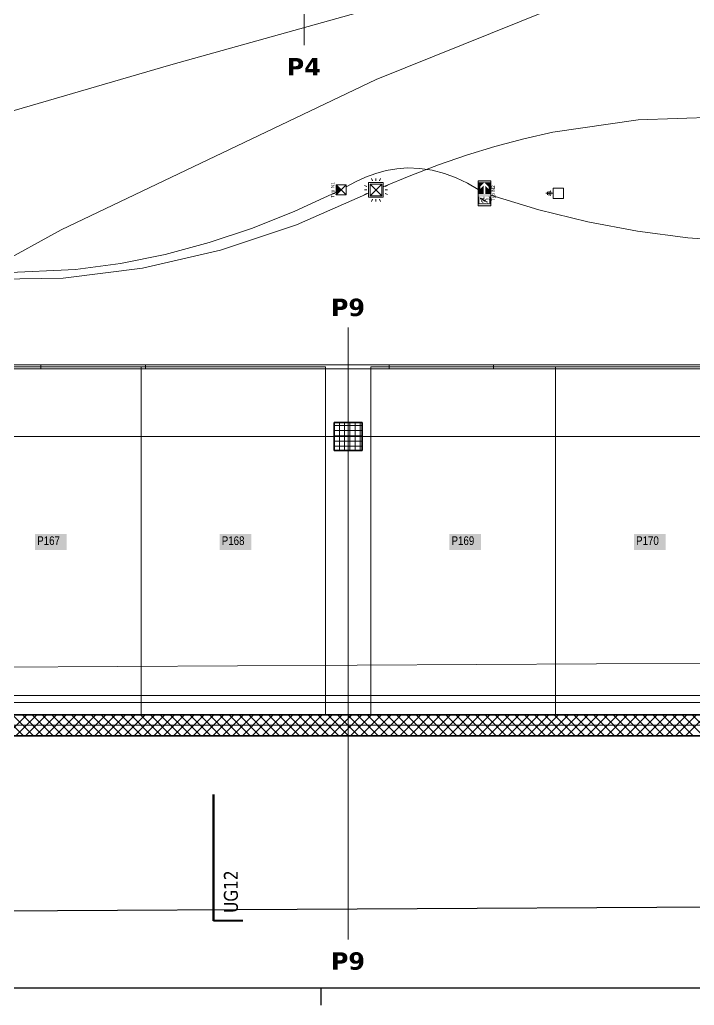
# Model space of a CAD drawing. Extents: x -1132 to 613, y -179 to 712.
# Drawn here: x -733.9 to -540.2, y -179.5 to 103.7 of the extents above; entities that cross this region are included whole.
import ezdxf
from ezdxf.lldxf.tags import DXFTag

# ---------------------------------------------------------------- set-up
doc = ezdxf.new("R2010")
doc.units = 0
doc.layers.get('0').update_dxf_attribs({"lineweight": 13})
for name, color, linetype, lineweight, true_color in [('A-DETL-____-OTLN', 5, 'Continuous', 9, 0x0000ff), ('C-PROP-LINE-OTLN', 7, '_Grundgrenze_', 25, 0x800000), ('EL01_WAN_BUS-KNX', 7, 'Continuous', 13, 0xcc0099), ('EL01_WAN_Feuwehrfunktantenne', 7, 'Continuous', 13, 0x993300), ('EL01_WAN_Leitung_BUS-KNX', 4, 'Continuous', 13, 0x00ffff), ('EL01_WAN_Leitung_HLKS', 5, 'Continuous', 13, 0x0000ff), ('EL01_WAN_Leitung_Notbeleuchtung', 7, 'Continuous', 13, 0x009900), ('EL01_WAN_Leuchten', 7, 'Continuous', 13, 0x0080ff), ('EL01_WAN_Notbeleuchtungen', 7, 'Continuous', 13, 0x009900), ('EL01_WAN_Notbeleuchtungentyp', 7, 'Continuous', 13, 0x009900), ('G-____-____-SYMB', 7, 'Strichpunkt - Weit', 5, 0x008080), ('S-GRID-____-IDEN', 7, 'Continuous', 9, 0x5555aa)]:
    doc.layers.add(name, color=color, linetype=linetype, lineweight=lineweight, true_color=true_color)
for name, color, linetype, lineweight in [('A-FLOR-____-OTLN', 7, 'Continuous', 9), ('A-WALL-____-MCUT', 7, 'Continuous', 35), ('A-WALL-____-PATT', 7, 'Continuous', 35), ('C-PRKG-____-IDEN', 7, 'Continuous', 5), ('C-PRKG-____-OTLN', 7, 'Continuous', 9), ('S-COLS-____-MCUT', 7, 'Continuous', 35), ('S-COLS-____-OTLN', 7, 'Continuous', 9), ('S-GRID-____-OTLN', 7, 'Continuous', 5)]:
    doc.layers.add(name, color=color, linetype=linetype, lineweight=lineweight)
doc.styles.get("Standard").update_dxf_attribs({"font": 'arial.ttf'})
tags = doc.linetypes.add('_Grundgrenze_', pattern=[0.45, 0.2, -0.05, 0.05, -0.05, 0.05, -0.05]).pattern_tags.tags
tags[14:15] = [DXFTag(74, 4), DXFTag(75, 0), DXFTag(340, '0'), DXFTag(46, 1.0), DXFTag(50, 0.0), DXFTag(44, 0.0), DXFTag(45, 0.0)]
tags[12:13] = [DXFTag(74, 4), DXFTag(75, 0), DXFTag(340, '0'), DXFTag(46, 1.0), DXFTag(50, 0.0), DXFTag(44, 0.0), DXFTag(45, 0.0)]
tags[10:11] = [DXFTag(74, 4), DXFTag(75, 0), DXFTag(340, '0'), DXFTag(46, 1.0), DXFTag(50, 0.0), DXFTag(44, 0.0), DXFTag(45, 0.0)]
tags[8:9] = [DXFTag(74, 4), DXFTag(75, 0), DXFTag(340, '0'), DXFTag(46, 1.0), DXFTag(50, 0.0), DXFTag(44, 0.0), DXFTag(45, 0.0)]
tags[6:7] = [DXFTag(74, 4), DXFTag(75, 0), DXFTag(340, '0'), DXFTag(46, 1.0), DXFTag(50, 0.0), DXFTag(44, 0.0), DXFTag(45, 0.0)]
tags[4:5] = [DXFTag(74, 4), DXFTag(75, 0), DXFTag(340, '0'), DXFTag(46, 1.0), DXFTag(50, 0.0), DXFTag(44, 0.0), DXFTag(45, 0.0)]
tags = doc.linetypes.add('_Rasterlinie_', pattern=[0.375, 0.2, -0.05, 0.075, -0.05]).pattern_tags.tags
tags[10:11] = [DXFTag(74, 4), DXFTag(75, 0), DXFTag(340, '0'), DXFTag(46, 1.0), DXFTag(50, 0.0), DXFTag(44, 0.0), DXFTag(45, 0.0)]
tags[8:9] = [DXFTag(74, 4), DXFTag(75, 0), DXFTag(340, '0'), DXFTag(46, 1.0), DXFTag(50, 0.0), DXFTag(44, 0.0), DXFTag(45, 0.0)]
tags[6:7] = [DXFTag(74, 4), DXFTag(75, 0), DXFTag(340, '0'), DXFTag(46, 1.0), DXFTag(50, 0.0), DXFTag(44, 0.0), DXFTag(45, 0.0)]
tags[4:5] = [DXFTag(74, 4), DXFTag(75, 0), DXFTag(340, '0'), DXFTag(46, 1.0), DXFTag(50, 0.0), DXFTag(44, 0.0), DXFTag(45, 0.0)]
tags = doc.linetypes.add('_Schnittlinie_', pattern=[0.3, 0.15, -0.05, 0.05, -0.05]).pattern_tags.tags
tags[10:11] = [DXFTag(74, 4), DXFTag(75, 0), DXFTag(340, '0'), DXFTag(46, 1.0), DXFTag(50, 0.0), DXFTag(44, 0.0), DXFTag(45, 0.0)]
tags[8:9] = [DXFTag(74, 4), DXFTag(75, 0), DXFTag(340, '0'), DXFTag(46, 1.0), DXFTag(50, 0.0), DXFTag(44, 0.0), DXFTag(45, 0.0)]
tags[6:7] = [DXFTag(74, 4), DXFTag(75, 0), DXFTag(340, '0'), DXFTag(46, 1.0), DXFTag(50, 0.0), DXFTag(44, 0.0), DXFTag(45, 0.0)]
tags[4:5] = [DXFTag(74, 4), DXFTag(75, 0), DXFTag(340, '0'), DXFTag(46, 1.0), DXFTag(50, 0.0), DXFTag(44, 0.0), DXFTag(45, 0.0)]
tags = doc.linetypes.add('_Strichliert - Fein_', pattern=[0.15, 0.1, -0.05]).pattern_tags.tags
tags[6:7] = [DXFTag(74, 4), DXFTag(75, 0), DXFTag(340, '0'), DXFTag(46, 1.0), DXFTag(50, 0.0), DXFTag(44, 0.0), DXFTag(45, 0.0)]
tags[4:5] = [DXFTag(74, 4), DXFTag(75, 0), DXFTag(340, '0'), DXFTag(46, 1.0), DXFTag(50, 0.0), DXFTag(44, 0.0), DXFTag(45, 0.0)]
tags = doc.linetypes.add('Gestrichelt', pattern=[0.1, 0.05, -0.05]).pattern_tags.tags
tags[6:7] = [DXFTag(74, 4), DXFTag(75, 0), DXFTag(340, '0'), DXFTag(46, 1.0), DXFTag(50, 0.0), DXFTag(44, 0.0), DXFTag(45, 0.0)]
tags[4:5] = [DXFTag(74, 4), DXFTag(75, 0), DXFTag(340, '0'), DXFTag(46, 1.0), DXFTag(50, 0.0), DXFTag(44, 0.0), DXFTag(45, 0.0)]
tags = doc.linetypes.add('Strichpunkt - Weit', pattern=[0.5, 0.2, -0.15, 0, -0.15]).pattern_tags.tags
tags[10:11] = [DXFTag(74, 4), DXFTag(75, 0), DXFTag(340, '0'), DXFTag(46, 1.0), DXFTag(50, 0.0), DXFTag(44, 0.0), DXFTag(45, 0.0)]
tags[8:9] = [DXFTag(74, 4), DXFTag(75, 0), DXFTag(340, '0'), DXFTag(46, 1.0), DXFTag(50, 0.0), DXFTag(44, 0.0), DXFTag(45, 0.0)]
tags[6:7] = [DXFTag(74, 4), DXFTag(75, 0), DXFTag(340, '0'), DXFTag(46, 1.0), DXFTag(50, 0.0), DXFTag(44, 0.0), DXFTag(45, 0.0)]
tags[4:5] = [DXFTag(74, 4), DXFTag(75, 0), DXFTag(340, '0'), DXFTag(46, 1.0), DXFTag(50, 0.0), DXFTag(44, 0.0), DXFTag(45, 0.0)]

# ---------------------------------------------------------------- blocks, each defined once
blk = doc.blocks.new('Referenz-A0UJ359BXE', base_point=(-1140.16, -173.77))
at = {"layer": 'A-DETL-____-OTLN', "color": 0, "linetype": '_Strichliert - Fein_', "ltscale": 0.13}
blk.add_line((-994.71, -83.8), (174.71, -77.24), dxfattribs=at)
at = {"layer": 'A-DETL-____-OTLN', "color": 0, "linetype": 'Gestrichelt', "ltscale": 0.13}
blk.add_line((166.91, -90.44), (-883.29, -90.44), dxfattribs=at)
at = {"layer": 'A-FLOR-____-OTLN', "color": 0, "linetype": 'Continuous', "ltscale": 0.13}
blk.add_line((-883.29, -92.45), (54.91, -92.45), dxfattribs=at)
at = {"layer": 'A-WALL-____-MCUT', "color": 0, "linetype": 'Continuous', "ltscale": 0.35}
for p, q in [((166.91, -96.04), (-883.29, -96.04)), ((-1028.29, -102.04), (174.71, -102.04))]:
    blk.add_line(p, q, dxfattribs=at)
at = {"layer": 'A-WALL-____-PATT', "color": 0, "linetype": 'Continuous', "lineweight": 9, "ltscale": 0.13}
for p, q in [((-732.83, -102.04), (-738.83, -96.04)), ((-737.89, -102.04), (-731.89, -96.04)), ((-730, -102.04), (-736, -96.04)), ((-735.06, -102.04), (-729.06, -96.04)), ((-727.18, -102.04), (-733.18, -96.04)), ((-732.24, -102.04), (-726.24, -96.04)), ((-724.35, -102.04), (-730.35, -96.04)), ((-729.41, -102.04), (-723.41, -96.04)), ((-721.52, -102.04), (-727.52, -96.04)), ((-726.58, -102.04), (-720.58, -96.04)), ((-718.69, -102.04), (-724.69, -96.04)), ((-723.75, -102.04), (-717.75, -96.04)), ((-715.86, -102.04), (-721.86, -96.04)), ((-720.92, -102.04), (-714.92, -96.04)), ((-713.03, -102.04), (-719.03, -96.04)), ((-718.09, -102.04), (-712.09, -96.04)), ((-710.21, -102.04), (-716.21, -96.04)), ((-715.26, -102.04), (-709.26, -96.04)), ((-707.38, -102.04), (-713.38, -96.04)), ((-712.44, -102.04), (-706.44, -96.04)), ((-704.55, -102.04), (-710.55, -96.04)), ((-709.61, -102.04), (-703.61, -96.04)), ((-701.72, -102.04), (-707.72, -96.04)), ((-706.78, -102.04), (-700.78, -96.04)), ((-698.89, -102.04), (-704.89, -96.04)), ((-703.95, -102.04), (-697.95, -96.04)), ((-696.06, -102.04), (-702.06, -96.04)), ((-701.12, -102.04), (-695.12, -96.04)), ((-693.23, -102.04), (-699.23, -96.04)), ((-698.29, -102.04), (-692.29, -96.04)), ((-690.41, -102.04), (-696.41, -96.04)), ((-695.47, -102.04), (-689.47, -96.04)), ((-687.58, -102.04), (-693.58, -96.04)), ((-692.64, -102.04), (-686.64, -96.04)), ((-684.75, -102.04), (-690.75, -96.04)), ((-689.81, -102.04), (-683.81, -96.04)), ((-681.92, -102.04), (-687.92, -96.04)), ((-686.98, -102.04), (-680.98, -96.04)), ((-679.09, -102.04), (-685.09, -96.04)), ((-684.15, -102.04), (-678.15, -96.04)), ((-676.26, -102.04), (-682.26, -96.04)), ((-681.32, -102.04), (-675.32, -96.04)), ((-673.44, -102.04), (-679.44, -96.04)), ((-678.5, -102.04), (-672.5, -96.04)), ((-670.61, -102.04), (-676.61, -96.04)), ((-675.67, -102.04), (-669.67, -96.04)), ((-667.78, -102.04), (-673.78, -96.04)), ((-672.84, -102.04), (-666.84, -96.04)), ((-664.95, -102.04), (-670.95, -96.04)), ((-670.01, -102.04), (-664.01, -96.04)), ((-662.12, -102.04), (-668.12, -96.04)), ((-667.18, -102.04), (-661.18, -96.04)), ((-659.29, -102.04), (-665.29, -96.04)), ((-664.35, -102.04), (-658.35, -96.04)), ((-656.47, -102.04), (-662.47, -96.04)), ((-661.52, -102.04), (-655.52, -96.04)), ((-653.64, -102.04), (-659.64, -96.04)), ((-658.7, -102.04), (-652.7, -96.04)), ((-650.81, -102.04), (-656.81, -96.04)), ((-655.87, -102.04), (-649.87, -96.04)), ((-647.98, -102.04), (-653.98, -96.04)), ((-653.04, -102.04), (-647.04, -96.04)), ((-645.15, -102.04), (-651.15, -96.04)), ((-650.21, -102.04), (-644.21, -96.04)), ((-642.32, -102.04), (-648.32, -96.04)), ((-647.38, -102.04), (-641.38, -96.04)), ((-639.49, -102.04), (-645.49, -96.04)), ((-644.55, -102.04), (-638.55, -96.04)), ((-636.67, -102.04), (-642.67, -96.04)), ((-641.73, -102.04), (-635.73, -96.04)), ((-633.84, -102.04), (-639.84, -96.04)), ((-638.9, -102.04), (-632.9, -96.04)), ((-631.01, -102.04), (-637.01, -96.04)), ((-636.07, -102.04), (-630.07, -96.04)), ((-628.18, -102.04), (-634.18, -96.04)), ((-633.24, -102.04), (-627.24, -96.04)), ((-625.35, -102.04), (-631.35, -96.04)), ((-630.41, -102.04), (-624.41, -96.04)), ((-622.52, -102.04), (-628.52, -96.04)), ((-627.58, -102.04), (-621.58, -96.04)), ((-619.7, -102.04), (-625.7, -96.04)), ((-624.75, -102.04), (-618.75, -96.04)), ((-616.87, -102.04), (-622.87, -96.04)), ((-621.93, -102.04), (-615.93, -96.04)), ((-614.04, -102.04), (-620.04, -96.04)), ((-619.1, -102.04), (-613.1, -96.04)), ((-611.21, -102.04), (-617.21, -96.04)), ((-616.27, -102.04), (-610.27, -96.04)), ((-608.38, -102.04), (-614.38, -96.04)), ((-613.44, -102.04), (-607.44, -96.04)), ((-605.55, -102.04), (-611.55, -96.04)), ((-610.61, -102.04), (-604.61, -96.04)), ((-602.73, -102.04), (-608.73, -96.04)), ((-607.78, -102.04), (-601.78, -96.04)), ((-599.9, -102.04), (-605.9, -96.04)), ((-604.96, -102.04), (-598.96, -96.04)), ((-597.07, -102.04), (-603.07, -96.04)), ((-602.13, -102.04), (-596.13, -96.04)), ((-594.24, -102.04), (-600.24, -96.04)), ((-599.3, -102.04), (-593.3, -96.04)), ((-591.41, -102.04), (-597.41, -96.04)), ((-596.47, -102.04), (-590.47, -96.04)), ((-588.58, -102.04), (-594.58, -96.04)), ((-593.64, -102.04), (-587.64, -96.04)), ((-585.75, -102.04), (-591.75, -96.04)), ((-590.81, -102.04), (-584.81, -96.04)), ((-582.93, -102.04), (-588.93, -96.04)), ((-587.99, -102.04), (-581.99, -96.04)), ((-580.1, -102.04), (-586.1, -96.04)), ((-585.16, -102.04), (-579.16, -96.04)), ((-577.27, -102.04), (-583.27, -96.04)), ((-582.33, -102.04), (-576.33, -96.04)), ((-574.44, -102.04), (-580.44, -96.04)), ((-579.5, -102.04), (-573.5, -96.04)), ((-571.61, -102.04), (-577.61, -96.04)), ((-576.67, -102.04), (-570.67, -96.04)), ((-568.78, -102.04), (-574.78, -96.04)), ((-573.84, -102.04), (-567.84, -96.04)), ((-565.96, -102.04), (-571.96, -96.04)), ((-571.01, -102.04), (-565.01, -96.04)), ((-563.13, -102.04), (-569.13, -96.04)), ((-568.19, -102.04), (-562.19, -96.04)), ((-560.3, -102.04), (-566.3, -96.04)), ((-565.36, -102.04), (-559.36, -96.04)), ((-557.47, -102.04), (-563.47, -96.04)), ((-562.53, -102.04), (-556.53, -96.04)), ((-554.64, -102.04), (-560.64, -96.04)), ((-559.7, -102.04), (-553.7, -96.04)), ((-551.81, -102.04), (-557.81, -96.04)), ((-556.87, -102.04), (-550.87, -96.04)), ((-548.98, -102.04), (-554.98, -96.04)), ((-554.04, -102.04), (-548.04, -96.04)), ((-546.16, -102.04), (-552.16, -96.04)), ((-551.22, -102.04), (-545.22, -96.04)), ((-543.33, -102.04), (-549.33, -96.04)), ((-548.39, -102.04), (-542.39, -96.04)), ((-540.5, -102.04), (-546.5, -96.04)), ((-545.56, -102.04), (-539.56, -96.04)), ((-537.67, -102.04), (-543.67, -96.04)), ((-542.73, -102.04), (-536.73, -96.04)), ((-534.84, -102.04), (-540.84, -96.04))]:
    blk.add_line(p, q, dxfattribs=at)
at = {"layer": 'C-PRKG-____-IDEN', "color": 7, "linetype": 'Continuous', "ltscale": 0.13, "true_color": 0xffffff}
for points in [[(-729.54, -48.71), (-720.47, -48.71), (-729.54, -44.11)], [(-720.47, -48.71), (-729.54, -44.11), (-720.47, -44.11)], [(-676.54, -48.71), (-667.47, -48.71), (-676.54, -44.11)], [(-667.47, -48.71), (-676.54, -44.11), (-667.47, -44.11)], [(-610.54, -48.71), (-601.47, -48.71), (-610.54, -44.11)], [(-601.47, -48.71), (-610.54, -44.11), (-601.47, -44.11)], [(-557.54, -48.71), (-548.47, -48.71), (-557.54, -44.11)], [(-548.47, -48.71), (-557.54, -44.11), (-548.47, -44.11)]]:
    blk.add_solid(points, dxfattribs=at)
at = {"layer": 'C-PRKG-____-OTLN', "color": 0, "linetype": 'Continuous', "ltscale": 0.13}
for p, q in [((-699.09, 3.94), (-752.09, 3.94)), ((-699.09, 3.94), (-752.09, 3.94)), ((-752.09, 3.94), (-699.09, 3.94)), ((-646.09, 3.94), (-699.09, 3.94)), ((-699.09, -96.04), (-699.09, 3.94)), ((-646.09, 3.94), (-699.09, 3.94)), ((-699.09, 3.94), (-699.09, -96.04)), ((-699.09, -96.04), (-699.09, 3.94)), ((-699.09, 3.94), (-646.09, 3.94)), ((-699.09, 3.94), (-699.09, 3.94)), ((-699.09, -96.04), (-699.09, 3.94)), ((-699.09, -96.04), (-699.09, 3.94)), ((-699.09, 3.94), (-699.09, -96.04)), ((-699.09, 3.94), (-699.09, 3.94)), ((-646.09, -96.04), (-646.09, 3.94)), ((-646.09, -96.04), (-646.09, 3.94)), ((-646.09, 3.94), (-646.09, -96.04)), ((-646.09, 3.94), (-646.09, 3.94)), ((-580.09, 3.94), (-633.09, 3.94)), ((-633.09, -96.04), (-633.09, 3.94)), ((-580.09, 3.94), (-633.09, 3.94)), ((-633.09, 3.94), (-633.09, -96.04)), ((-633.09, -96.04), (-633.09, 3.94)), ((-633.09, 3.94), (-580.09, 3.94)), ((-633.09, 3.94), (-633.09, 3.94)), ((-527.09, 3.94), (-580.09, 3.94)), ((-580.09, -96.04), (-580.09, 3.94)), ((-527.09, 3.94), (-580.09, 3.94)), ((-580.09, 3.94), (-580.09, -96.04)), ((-580.09, -96.04), (-580.09, 3.94)), ((-580.09, 3.94), (-527.09, 3.94)), ((-580.09, 3.94), (-580.09, 3.94)), ((-580.09, -96.04), (-580.09, 3.94)), ((-580.09, -96.04), (-580.09, 3.94)), ((-580.09, 3.94), (-580.09, -96.04)), ((-580.09, 3.94), (-580.09, 3.94)), ((-699.09, -96.04), (-699.09, -96.04)), ((-699.09, -96.04), (-699.09, -96.04)), ((-646.09, -96.04), (-646.09, -96.04))]:
    blk.add_line(p, q, dxfattribs=at)
at = {"layer": 'C-PROP-LINE-OTLN', "color": 0, "linetype": '_Grundgrenze_', "lineweight": -2, "ltscale": 0.25}
blk.add_line((-1058.05, -154.16), (174.71, -147.24), dxfattribs=at)
at = {"layer": 'G-____-____-SYMB', "color": 0, "linetype": '_Schnittlinie_', "lineweight": 70, "ltscale": 0.7}
blk.add_line((-678.28, -155.16), (-678.28, -118.94), dxfattribs=at)
at = {"layer": 'G-____-____-SYMB', "color": 0, "linetype": 'Continuous', "lineweight": 40, "ltscale": 0.4}
blk.add_line((-669.86, -155.16), (-678.28, -155.16), dxfattribs=at)
at = {"layer": 'S-COLS-____-MCUT', "color": 0, "linetype": 'Continuous', "ltscale": 0.35}
for p, q in [((-635.59, -12.04), (-643.59, -12.04)), ((-643.59, -12.04), (-643.59, -20.04)), ((-635.59, -20.04), (-635.59, -12.04)), ((-643.59, -20.04), (-635.59, -20.04))]:
    blk.add_line(p, q, dxfattribs=at)
at = {"layer": 'S-COLS-____-OTLN', "color": 0, "linetype": 'Continuous', "ltscale": 0.13}
for p, q in [((-643.59, -12.87), (-635.59, -12.87)), ((-642.13, -20.04), (-642.13, -12.04)), ((-640.63, -20.04), (-640.63, -12.04)), ((-639.13, -20.04), (-639.13, -12.04)), ((-637.63, -20.04), (-637.63, -12.04)), ((-636.13, -20.04), (-636.13, -12.04)), ((-643.59, -14.37), (-635.59, -14.37)), ((-643.59, -15.87), (-635.59, -15.87)), ((-643.59, -17.37), (-635.59, -17.37)), ((-643.59, -18.87), (-635.59, -18.87))]:
    blk.add_line(p, q, dxfattribs=at)
at = {"layer": 'S-GRID-____-OTLN', "color": 0, "linetype": '_Rasterlinie_', "ltscale": 0.13}
for p, q in [((-652.29, 96.36), (-652.29, 357.16)), ((-639.59, -160.53), (-639.59, 15.25)), ((-1093.73, -16.04), (174.71, -16.04)), ((-1093.73, -99.04), (174.71, -99.04))]:
    blk.add_line(p, q, dxfattribs=at)
at = {"layer": 'C-PRKG-____-IDEN', "color": 0, "linetype": 'Continuous', "ltscale": 0.13, "char_height": 2.5, "attachment_point": 1}
for s, insert in [('{\\W0.8;\\fArial;P167}', (-728.92, -44.74)), ('{\\W0.8;\\fArial;P168}', (-675.92, -44.74)), ('{\\W0.8;\\fArial;P169}', (-609.92, -44.74)), ('{\\W0.8;\\fArial;P170}', (-556.92, -44.74))]:
    blk.add_mtext(s, dxfattribs=dict(at, insert=insert))
at = {"layer": 'G-____-____-SYMB', "color": 0, "linetype": 'Continuous', "ltscale": 0.13, "insert": (-675.31, -152.92), "char_height": 4, "attachment_point": 1, "rotation": 90}
blk.add_mtext('{\\W0.8;\\fVerdana;UG12}', dxfattribs=at)
at = {"layer": 'S-GRID-____-IDEN', "color": 0, "linetype": 'Continuous', "lineweight": 5, "ltscale": 0.13, "char_height": 5, "attachment_point": 1}
for s, insert in [('{\\fVerdana|b1|i0;P4}', (-657.28, 92.65)), ('{\\fVerdana|b1|i0;P9}', (-644.58, 23.54)), ('{\\fVerdana|b1|i0;P9}', (-644.58, -164.24))]:
    blk.add_mtext(s, dxfattribs=dict(at, insert=insert))
blk = doc.blocks.new('Funkempfänger-A0UJ35CFXE', base_point=(-582.88, 52.31))
at = {"color": 0, "lineweight": -2}
for p, q in [((-580.78, 53.81), (-582.88, 53.81)), ((-582.41, 54.25), (-582.36, 54.15)), ((-582.36, 54.15), (-582.32, 54.04)), ((-582.32, 54.04), (-582.29, 53.92)), ((-582.29, 53.92), (-582.28, 53.81)), ((-582.28, 53.81), (-582.29, 53.69)), ((-582, 54.41), (-581.92, 54.27)), ((-581.92, 54.27), (-581.87, 54.12)), ((-581.87, 54.12), (-581.84, 53.96)), ((-581.84, 53.96), (-581.83, 53.81)), ((-581.83, 53.81), (-581.84, 53.65)), ((-581.59, 54.56), (-581.49, 54.38)), ((-581.49, 54.38), (-581.43, 54.2)), ((-581.43, 54.2), (-581.39, 54)), ((-581.39, 54), (-581.37, 53.81)), ((-581.37, 53.81), (-581.39, 53.61)), ((-577.78, 55.31), (-580.78, 55.31)), ((-580.78, 55.31), (-580.78, 52.31)), ((-577.78, 52.31), (-577.78, 55.31)), ((-582.36, 53.46), (-582.41, 53.36)), ((-582.32, 53.57), (-582.36, 53.46)), ((-582.29, 53.69), (-582.32, 53.57)), ((-581.92, 53.35), (-582, 53.21)), ((-581.87, 53.49), (-581.92, 53.35)), ((-581.84, 53.65), (-581.87, 53.49)), ((-581.49, 53.23), (-581.59, 53.06)), ((-581.43, 53.42), (-581.49, 53.23)), ((-581.39, 53.61), (-581.43, 53.42)), ((-580.78, 52.31), (-577.78, 52.31))]:
    blk.add_line(p, q, dxfattribs=at)
blk = doc.blocks.new('Kabelkanal-A0UJ35ERXE', base_point=(-932.84, 3.37))
at = {"color": 0, "linetype": 'ByBlock', "lineweight": -2, "ltscale": 0.13}
for p, q in [((-932.84, 4.57), (174.71, 4.57)), ((174.71, 3.37), (-932.84, 3.37))]:
    blk.add_line(p, q, dxfattribs=at)
blk = doc.blocks.new('Leitung-A0UJ35EVXE', base_point=(-640.18, 54.94))
at = {"color": 0, "linetype": 'ByBlock', "lineweight": -2, "ltscale": 0.13}
for p, q in [((-631.71, 59.5), (-634.64, 58.43)), ((-628.7, 60.33), (-631.71, 59.5)), ((-625.65, 60.88), (-628.7, 60.33)), ((-622.56, 61.11), (-625.65, 60.88)), ((-619, 60.97), (-622.56, 61.11)), ((-615.47, 60.42), (-619, 60.97)), ((-611.99, 59.5), (-615.47, 60.42)), ((-608.61, 58.25), (-611.99, 59.5)), ((-637.47, 57.13), (-640.18, 55.64)), ((-634.64, 58.43), (-637.47, 57.13)), ((-605.37, 56.72), (-608.61, 58.25)), ((-602.28, 54.94), (-605.37, 56.72))]:
    blk.add_line(p, q, dxfattribs=at)
blk = doc.blocks.new('Leitung-A0UJ35FVXE', base_point=(-598.68, 39.98))
at = {"color": 0, "linetype": 'ByBlock', "lineweight": -2, "ltscale": 0.13}
for p, q in [((-443.09, 54.27), (-454.39, 50.41)), ((-584.83, 49.09), (-598.68, 53.23)), ((-570.74, 45.62), (-584.83, 49.09)), ((-454.39, 50.41), (-465.88, 47.09)), ((-556.48, 42.89), (-570.74, 45.62)), ((-465.88, 47.09), (-477.54, 44.36)), ((-542.09, 40.99), (-556.48, 42.89)), ((-477.54, 44.36), (-489.33, 42.23)), ((-527.63, 39.99), (-542.09, 40.99)), ((-513.15, 39.98), (-527.63, 39.99)), ((-501.21, 40.76), (-513.15, 39.98)), ((-489.33, 42.23), (-501.21, 40.76))]:
    blk.add_line(p, q, dxfattribs=at)
blk = doc.blocks.new('Notleuchte eckig-A0UJ35GLXE', base_point=(-643.09, 53.32))
at = {"color": 0, "lineweight": -2}
for p, q in [((-640.18, 53.32), (-643.09, 56.24)), ((-640.18, 56.24), (-643.09, 53.32)), ((-643.09, 53.32), (-643.09, 56.24)), ((-643.09, 56.24), (-640.18, 56.24)), ((-640.18, 56.24), (-640.18, 53.32)), ((-640.18, 53.32), (-643.09, 53.32))]:
    blk.add_line(p, q, dxfattribs=at)
for points in [[(-641.64, 54.78), (-643.09, 54.78), (-643.09, 56.24)], [(-643.09, 53.32), (-641.64, 54.78), (-643.09, 54.78)]]:
    blk.add_solid(points, dxfattribs=at)
blk = doc.blocks.new('Bemerkung 1-A0UJ35GNXE', base_point=(-644.59, 52.51))
at = {"color": 0, "lineweight": -2, "insert": (-644.59, 52.51), "char_height": 1, "attachment_point": 1, "rotation": 90}
blk.add_mtext('{\\fArial;Typ N1}', dxfattribs=at)
blk = doc.blocks.new('Leitung-A0UJ35J3XE', base_point=(-840.18, 30.97))
at = {"color": 0, "linetype": 'ByBlock', "lineweight": -2, "ltscale": 0.13}
for p, q in [((-820.75, 46.61), (-840.18, 54.15)), ((-643.09, 54.1), (-654.95, 48.66)), ((-654.95, 48.66), (-667.11, 43.83)), ((-800.72, 40.29), (-820.75, 46.61)), ((-667.11, 43.83), (-679.52, 39.66)), ((-780.26, 35.42), (-800.72, 40.29)), ((-679.52, 39.66), (-692.16, 36.24)), ((-759.53, 32.24), (-780.26, 35.42)), ((-692.16, 36.24), (-704.97, 33.61)), ((-738.69, 30.97), (-759.53, 32.24)), ((-717.92, 31.87), (-738.69, 30.97)), ((-704.97, 33.61), (-717.92, 31.87))]:
    blk.add_line(p, q, dxfattribs=at)
blk = doc.blocks.new('RZL-Decke_ Rechts-A0UJ35JLXE', base_point=(-602.28, 50.21))
at = {"color": 0, "lineweight": -2}
for p, q in [((-602.28, 57.41), (-602.28, 50.21)), ((-598.68, 57.41), (-602.28, 57.41)), ((-598.68, 50.21), (-598.68, 57.41)), ((-602.28, 50.21), (-598.68, 50.21))]:
    blk.add_line(p, q, dxfattribs=at)
for points in [[(-602.28, 56.91), (-598.68, 56.91), (-602.28, 57.41)], [(-598.68, 56.91), (-602.28, 57.41), (-598.68, 57.41)], [(-602.28, 55.72), (-601.67, 55.72), (-602.28, 56.91)], [(-601.67, 55.72), (-602.28, 56.91), (-600.48, 56.91)], [(-599.3, 55.72), (-598.68, 55.72), (-600.48, 56.91)], [(-598.68, 55.72), (-600.48, 56.91), (-598.68, 56.91)], [(-602.28, 55.04), (-601.67, 55.04), (-602.28, 55.72)], [(-601.67, 55.04), (-602.28, 55.72), (-601.67, 55.72)], [(-602.28, 53.81), (-600.72, 53.81), (-602.28, 55.04)], [(-600.72, 53.81), (-602.28, 55.04), (-600.72, 55.04)], [(-602.28, 53.57), (-600.72, 53.57), (-602.28, 53.81)], [(-600.72, 53.57), (-602.28, 53.81), (-600.72, 53.81)], [(-601.67, 55.04), (-600.72, 55.04), (-600.72, 55.99)], [(-600.24, 55.04), (-599.3, 55.04), (-600.24, 55.99)], [(-600.24, 53.81), (-598.68, 53.81), (-600.24, 55.04)], [(-598.68, 53.81), (-600.24, 55.04), (-598.68, 55.04)], [(-600.24, 53.57), (-598.68, 53.57), (-600.24, 53.81)], [(-598.68, 53.57), (-600.24, 53.81), (-598.68, 53.81)], [(-599.3, 55.04), (-598.68, 55.04), (-599.3, 55.72)], [(-598.68, 55.04), (-599.3, 55.72), (-598.68, 55.72)], [(-602.28, 52.83), (-598.68, 52.83), (-602.28, 53.57)], [(-598.68, 52.83), (-602.28, 53.57), (-598.68, 53.57)], [(-602.28, 50.93), (-601.91, 50.93), (-602.28, 52.83)], [(-601.91, 50.93), (-602.28, 52.83), (-601.91, 52.83)], [(-601.21, 52.28), (-601.76, 52.28), (-601.22, 52.35)], [(-601.76, 52.28), (-601.22, 52.35), (-601.75, 52.35)], [(-601.75, 52.21), (-601.21, 52.28), (-601.76, 52.28)], [(-601.21, 52.28), (-601.76, 52.28), (-601.21, 52.28)], [(-601.76, 52.28), (-601.21, 52.28), (-601.76, 52.28)], [(-601.22, 52.35), (-601.75, 52.35), (-601.25, 52.42)], [(-601.75, 52.35), (-601.25, 52.42), (-601.72, 52.42)], [(-601.22, 52.21), (-601.75, 52.21), (-601.21, 52.28)], [(-601.72, 52.15), (-601.22, 52.21), (-601.75, 52.21)], [(-601.25, 52.42), (-601.72, 52.42), (-601.29, 52.48)], [(-601.72, 52.42), (-601.29, 52.48), (-601.68, 52.48)], [(-601.25, 52.15), (-601.72, 52.15), (-601.22, 52.21)], [(-601.68, 52.09), (-601.25, 52.15), (-601.72, 52.15)], [(-601.29, 52.48), (-601.68, 52.48), (-601.35, 52.52)], [(-601.68, 52.48), (-601.35, 52.52), (-601.62, 52.52)], [(-601.29, 52.09), (-601.68, 52.09), (-601.25, 52.15)], [(-601.62, 52.05), (-601.29, 52.09), (-601.68, 52.09)], [(-601.35, 52.52), (-601.62, 52.52), (-601.41, 52.55)], [(-601.62, 52.52), (-601.41, 52.55), (-601.55, 52.55)], [(-601.35, 52.05), (-601.62, 52.05), (-601.29, 52.09)], [(-601.55, 52.02), (-601.35, 52.05), (-601.62, 52.05)], [(-601.41, 52.55), (-601.55, 52.55), (-601.48, 52.56)], [(-601.41, 52.55), (-601.55, 52.55), (-601.41, 52.55)], [(-601.55, 52.55), (-601.41, 52.55), (-601.55, 52.55)], [(-601.41, 52.02), (-601.55, 52.02), (-601.35, 52.05)], [(-601.48, 52.01), (-601.41, 52.02), (-601.55, 52.02)], [(-601.35, 51.99), (-600.54, 51.99), (-601.28, 52.03)], [(-601.35, 51.84), (-600.3, 51.84), (-601.35, 51.99)], [(-600.3, 51.84), (-601.35, 51.99), (-600.54, 51.99)], [(-601.14, 51.5), (-601.35, 51.5), (-601.14, 51.84)], [(-601.35, 51.5), (-601.14, 51.84), (-601.35, 51.84)], [(-600.95, 51.37), (-601.35, 51.37), (-601.14, 51.5)], [(-601.35, 51.37), (-601.14, 51.5), (-601.35, 51.5)], [(-601.14, 51.23), (-600.95, 51.37), (-601.35, 51.37)], [(-601.28, 52.03), (-600.6, 52.03), (-601.23, 52.07)], [(-600.54, 51.99), (-601.28, 52.03), (-600.6, 52.03)], [(-601.23, 52.07), (-600.67, 52.07), (-601.19, 52.13)], [(-600.6, 52.03), (-601.23, 52.07), (-600.67, 52.07)], [(-601.19, 52.13), (-600.77, 52.13), (-601.18, 52.15)], [(-600.67, 52.07), (-601.19, 52.13), (-600.77, 52.13)], [(-601.18, 52.15), (-600.47, 52.15), (-601.17, 52.18)], [(-600.77, 52.13), (-601.18, 52.15), (-600.79, 52.15)], [(-601.17, 52.18), (-600.47, 52.18), (-601.17, 52.37)], [(-600.47, 52.18), (-601.17, 52.37), (-600.47, 52.37)], [(-600.47, 52.15), (-601.17, 52.18), (-600.47, 52.18)], [(-601.13, 51.84), (-600.3, 51.84), (-601.14, 51.84)], [(-600.3, 51.84), (-601.14, 51.84), (-600.3, 51.84)], [(-600.74, 51.23), (-601.14, 51.23), (-600.95, 51.37)], [(-600.87, 51.04), (-600.74, 51.23), (-601.14, 51.23)], [(-600.72, 51.58), (-600.2, 51.58), (-601.13, 51.84)], [(-600.2, 51.58), (-601.13, 51.84), (-600.05, 51.84)], [(-600.39, 51.38), (-599.67, 51.38), (-600.72, 51.58)], [(-599.67, 51.38), (-600.72, 51.58), (-599.67, 51.58)], [(-600.7, 52.37), (-600.47, 52.37), (-600.7, 52.83)], [(-600.47, 52.37), (-600.7, 52.83), (-600.47, 52.83)], [(-600.3, 51.84), (-600.05, 51.84), (-600.13, 52.11)], [(-600.13, 52.11), (-599.33, 52.11), (-600.01, 52.31)], [(-600.05, 51.84), (-600.13, 52.11), (-599.88, 52.11)], [(-599.33, 52.11), (-600.01, 52.31), (-599.33, 52.31)], [(-599.88, 50.76), (-599.67, 50.76), (-599.88, 51.38)], [(-599.67, 50.76), (-599.88, 51.38), (-599.67, 51.38)], [(-599.07, 52.62), (-598.68, 52.62), (-599.27, 52.83)], [(-598.68, 52.62), (-599.27, 52.83), (-598.68, 52.83)], [(-599.27, 52.11), (-599.08, 52.11), (-599.27, 52.31)], [(-599.07, 51.91), (-598.68, 51.91), (-599.27, 52.11)], [(-598.68, 51.91), (-599.27, 52.11), (-598.68, 52.11)], [(-599.27, 52.11), (-599.07, 52.11), (-599.27, 52.11)], [(-599.07, 52.11), (-599.27, 52.11), (-599.08, 52.11)], [(-599.07, 52.11), (-598.68, 52.11), (-599.07, 52.62)], [(-598.68, 52.11), (-599.07, 52.62), (-598.68, 52.62)], [(-599.07, 50.73), (-598.68, 50.73), (-599.07, 51.91)], [(-598.68, 50.73), (-599.07, 51.91), (-598.68, 51.91)], [(-602.28, 50.69), (-599.95, 50.69), (-602.28, 50.93)], [(-599.95, 50.69), (-602.28, 50.93), (-599.95, 50.93)], [(-602.28, 50.21), (-598.68, 50.21), (-602.28, 50.69)], [(-598.68, 50.21), (-602.28, 50.69), (-598.68, 50.69)], [(-599.61, 50.73), (-599.07, 50.73), (-599.61, 50.93)], [(-599.07, 50.73), (-599.61, 50.93), (-599.27, 50.93)], [(-599.61, 50.69), (-598.68, 50.69), (-599.61, 50.73)], [(-598.68, 50.69), (-599.61, 50.73), (-598.68, 50.73)]]:
    blk.add_solid(points, dxfattribs=at)
blk = doc.blocks.new('Bemerkung 1-A0UJ35JNXE', base_point=(-598.48, 51.58))
at = {"color": 0, "lineweight": -2, "insert": (-598.48, 51.58), "char_height": 1, "attachment_point": 1, "rotation": 90}
blk.add_mtext('{\\fArial;Typ N2}', dxfattribs=at)
blk = doc.blocks.new('Leitung-A0UJ35M1XE', base_point=(-809.48, -4.88))
at = {"color": 0, "linetype": 'ByBlock', "lineweight": -2, "ltscale": 0.13}
for p, q in [((-631.62, 86.47), (-538.59, 124.18)), ((-722.07, 43.35), (-631.62, 86.47)), ((-809.48, -4.88), (-722.07, 43.35))]:
    blk.add_line(p, q, dxfattribs=at)
blk = doc.blocks.new('LED-Langfeldleuchte 37W-A0UJ35M9XE', base_point=(-727.86, 3.34))
at = {"color": 0, "lineweight": -2}
for p, q in [((-727.86, 3.34), (-727.86, 4.54)), ((-727.86, 3.94), (-697.86, 3.94)), ((-697.86, 3.34), (-697.86, 4.54))]:
    blk.add_line(p, q, dxfattribs=at)
blk = doc.blocks.new('Leitung-A0UJ35MBXE', base_point=(-829.54, 29.04))
at = {"color": 0, "linetype": 'ByBlock', "lineweight": -2, "ltscale": 0.13}
for p, q in [((-633.73, 53.84), (-654.5, 44.74)), ((-819.58, 48.74), (-829.54, 53.68)), ((-809.39, 44.21), (-819.58, 48.74)), ((-799.01, 40.15), (-809.39, 44.21)), ((-654.5, 44.74), (-676.25, 37.48)), ((-788.43, 36.62), (-799.01, 40.15)), ((-676.25, 37.48), (-698.67, 32.29)), ((-777.68, 33.7), (-788.43, 36.62)), ((-766.76, 31.44), (-777.68, 33.7)), ((-744.25, 29.04), (-766.76, 31.44)), ((-698.67, 32.29), (-721.44, 29.4)), ((-721.44, 29.4), (-744.25, 29.04))]:
    blk.add_line(p, q, dxfattribs=at)
blk = doc.blocks.new('Bewegungsmelder UP-A0UJ35ODXE', base_point=(-634.96, 51.45))
at = {"color": 0, "lineweight": -2}
for p, q in [((-629.53, 56.88), (-633.73, 56.88)), ((-633.73, 56.88), (-633.73, 52.68)), ((-632.64, 57.39), (-632.91, 58.1)), ((-631.63, 57.39), (-631.63, 58.1)), ((-630.63, 57.39), (-630.36, 58.1)), ((-629.53, 52.68), (-629.53, 56.88)), ((-634.25, 55.78), (-634.96, 56.05)), ((-634.25, 54.78), (-634.96, 54.78)), ((-633.31, 56.46), (-633.31, 53.1)), ((-629.95, 56.46), (-633.31, 56.46)), ((-629.95, 56.46), (-633.31, 53.1)), ((-629.95, 53.1), (-633.31, 56.46)), ((-629.95, 53.1), (-629.95, 56.46)), ((-629.02, 55.78), (-628.31, 56.05)), ((-629.02, 54.78), (-628.31, 54.78)), ((-634.25, 53.77), (-634.96, 53.5)), ((-633.73, 52.68), (-629.53, 52.68)), ((-633.31, 53.1), (-629.95, 53.1)), ((-632.64, 52.16), (-632.91, 51.45)), ((-631.63, 52.16), (-631.63, 51.45)), ((-630.63, 52.16), (-630.36, 51.45)), ((-629.02, 53.77), (-628.31, 53.5))]:
    blk.add_line(p, q, dxfattribs=at)
blk = doc.blocks.new('Leitung-A0UJ35P5XE', base_point=(-629.53, 55.53))
at = {"color": 0, "linetype": 'ByBlock', "lineweight": -2, "ltscale": 0.13}
for p, q in [((-556.3, 74.9), (-580.88, 71.33)), ((-531.33, 75.76), (-556.3, 74.9)), ((-506.26, 74.08), (-531.33, 75.76)), ((-481.43, 70.04), (-506.26, 74.08)), ((-580.88, 71.33), (-589.21, 69.44)), ((-589.21, 69.44), (-597.46, 67.24)), ((-457.15, 63.8), (-481.43, 70.04)), ((-597.46, 67.24), (-605.62, 64.73)), ((-605.62, 64.73), (-613.68, 61.96)), ((-433.73, 55.53), (-457.15, 63.8)), ((-613.68, 61.96), (-621.66, 58.93)), ((-621.66, 58.93), (-629.53, 55.68))]:
    blk.add_line(p, q, dxfattribs=at)
blk = doc.blocks.new('Leitung-A0UJ35Q1XE', base_point=(-810.01, 55.23))
at = {"color": 0, "linetype": 'ByBlock', "lineweight": -2, "ltscale": 0.13}
for p, q in [((-630.55, 107.48), (-690.55, 90.67)), ((-690.55, 90.67), (-750.37, 73.24))]:
    blk.add_line(p, q, dxfattribs=at)
blk = doc.blocks.new('LED-Langfeldleuchte 37W-A0UJ35QZXE', base_point=(-627.86, 3.34))
at = {"color": 0, "lineweight": -2}
for p, q in [((-627.86, 3.34), (-627.86, 4.54)), ((-627.86, 3.94), (-597.86, 3.94)), ((-597.86, 3.34), (-597.86, 4.54))]:
    blk.add_line(p, q, dxfattribs=at)

msp = doc.modelspace()

# ---------------------------------------------------------------- linework, layer by layer
at = {"color": 0, "linetype": 'ByBlock', "lineweight": -2, "ltscale": 0.13}
for p, q in [((-1132.42, -174.47), (607.58, -174.47)), ((-647.42, -174.47), (-647.42, -179.47))]:
    msp.add_line(p, q, dxfattribs=at)

# ---------------------------------------------------------------- block references
at = {"color": 9, "lineweight": 25, "ltscale": 0.25, "true_color": 0xc0c0c0}
msp.add_blockref('Referenz-A0UJ359BXE', (-1140.16, -173.77), dxfattribs=at)
at = {"layer": 'EL01_WAN_BUS-KNX', "linetype": 'Continuous', "ltscale": 0.13}
msp.add_blockref('Bewegungsmelder UP-A0UJ35ODXE', (-634.96, 51.45), dxfattribs=at)
at = {"layer": 'EL01_WAN_Feuwehrfunktantenne', "linetype": 'Continuous', "ltscale": 0.13}
msp.add_blockref('Funkempfänger-A0UJ35CFXE', (-582.88, 52.31), dxfattribs=at)
at = {"layer": 'EL01_WAN_Leitung_BUS-KNX', "ltscale": 0.13}
for name, p in [('Leitung-A0UJ35P5XE', (-629.53, 55.53)), ('Leitung-A0UJ35MBXE', (-829.54, 29.04))]:
    msp.add_blockref(name, p, dxfattribs=at)
at = {"layer": 'EL01_WAN_Leitung_HLKS', "ltscale": 0.13}
for name, p in [('Leitung-A0UJ35Q1XE', (-810.01, 55.23)), ('Leitung-A0UJ35M1XE', (-809.48, -4.88))]:
    msp.add_blockref(name, p, dxfattribs=at)
at = {"layer": 'EL01_WAN_Leitung_Notbeleuchtung', "ltscale": 0.13}
for name, p in [('Leitung-A0UJ35EVXE', (-640.18, 54.94)), ('Leitung-A0UJ35J3XE', (-840.18, 30.97)), ('Leitung-A0UJ35FVXE', (-598.68, 39.98))]:
    msp.add_blockref(name, p, dxfattribs=at)
at = {"layer": 'EL01_WAN_Leuchten', "ltscale": 0.13}
for name, p in [('Kabelkanal-A0UJ35ERXE', (-932.84, 3.37)), ('LED-Langfeldleuchte 37W-A0UJ35M9XE', (-727.86, 3.34)), ('LED-Langfeldleuchte 37W-A0UJ35QZXE', (-627.86, 3.34))]:
    msp.add_blockref(name, p, dxfattribs=at)
at = {"layer": 'EL01_WAN_Notbeleuchtungen', "linetype": 'Continuous', "ltscale": 0.13}
for name, p in [('RZL-Decke_ Rechts-A0UJ35JLXE', (-602.28, 50.21)), ('Notleuchte eckig-A0UJ35GLXE', (-643.09, 53.32))]:
    msp.add_blockref(name, p, dxfattribs=at)
at = {"layer": 'EL01_WAN_Notbeleuchtungentyp', "linetype": 'Continuous', "ltscale": 0.13}
for name, p in [('Bemerkung 1-A0UJ35GNXE', (-644.59, 52.51)), ('Bemerkung 1-A0UJ35JNXE', (-598.48, 51.58))]:
    msp.add_blockref(name, p, dxfattribs=at)

doc.saveas('drawing.dxf')
